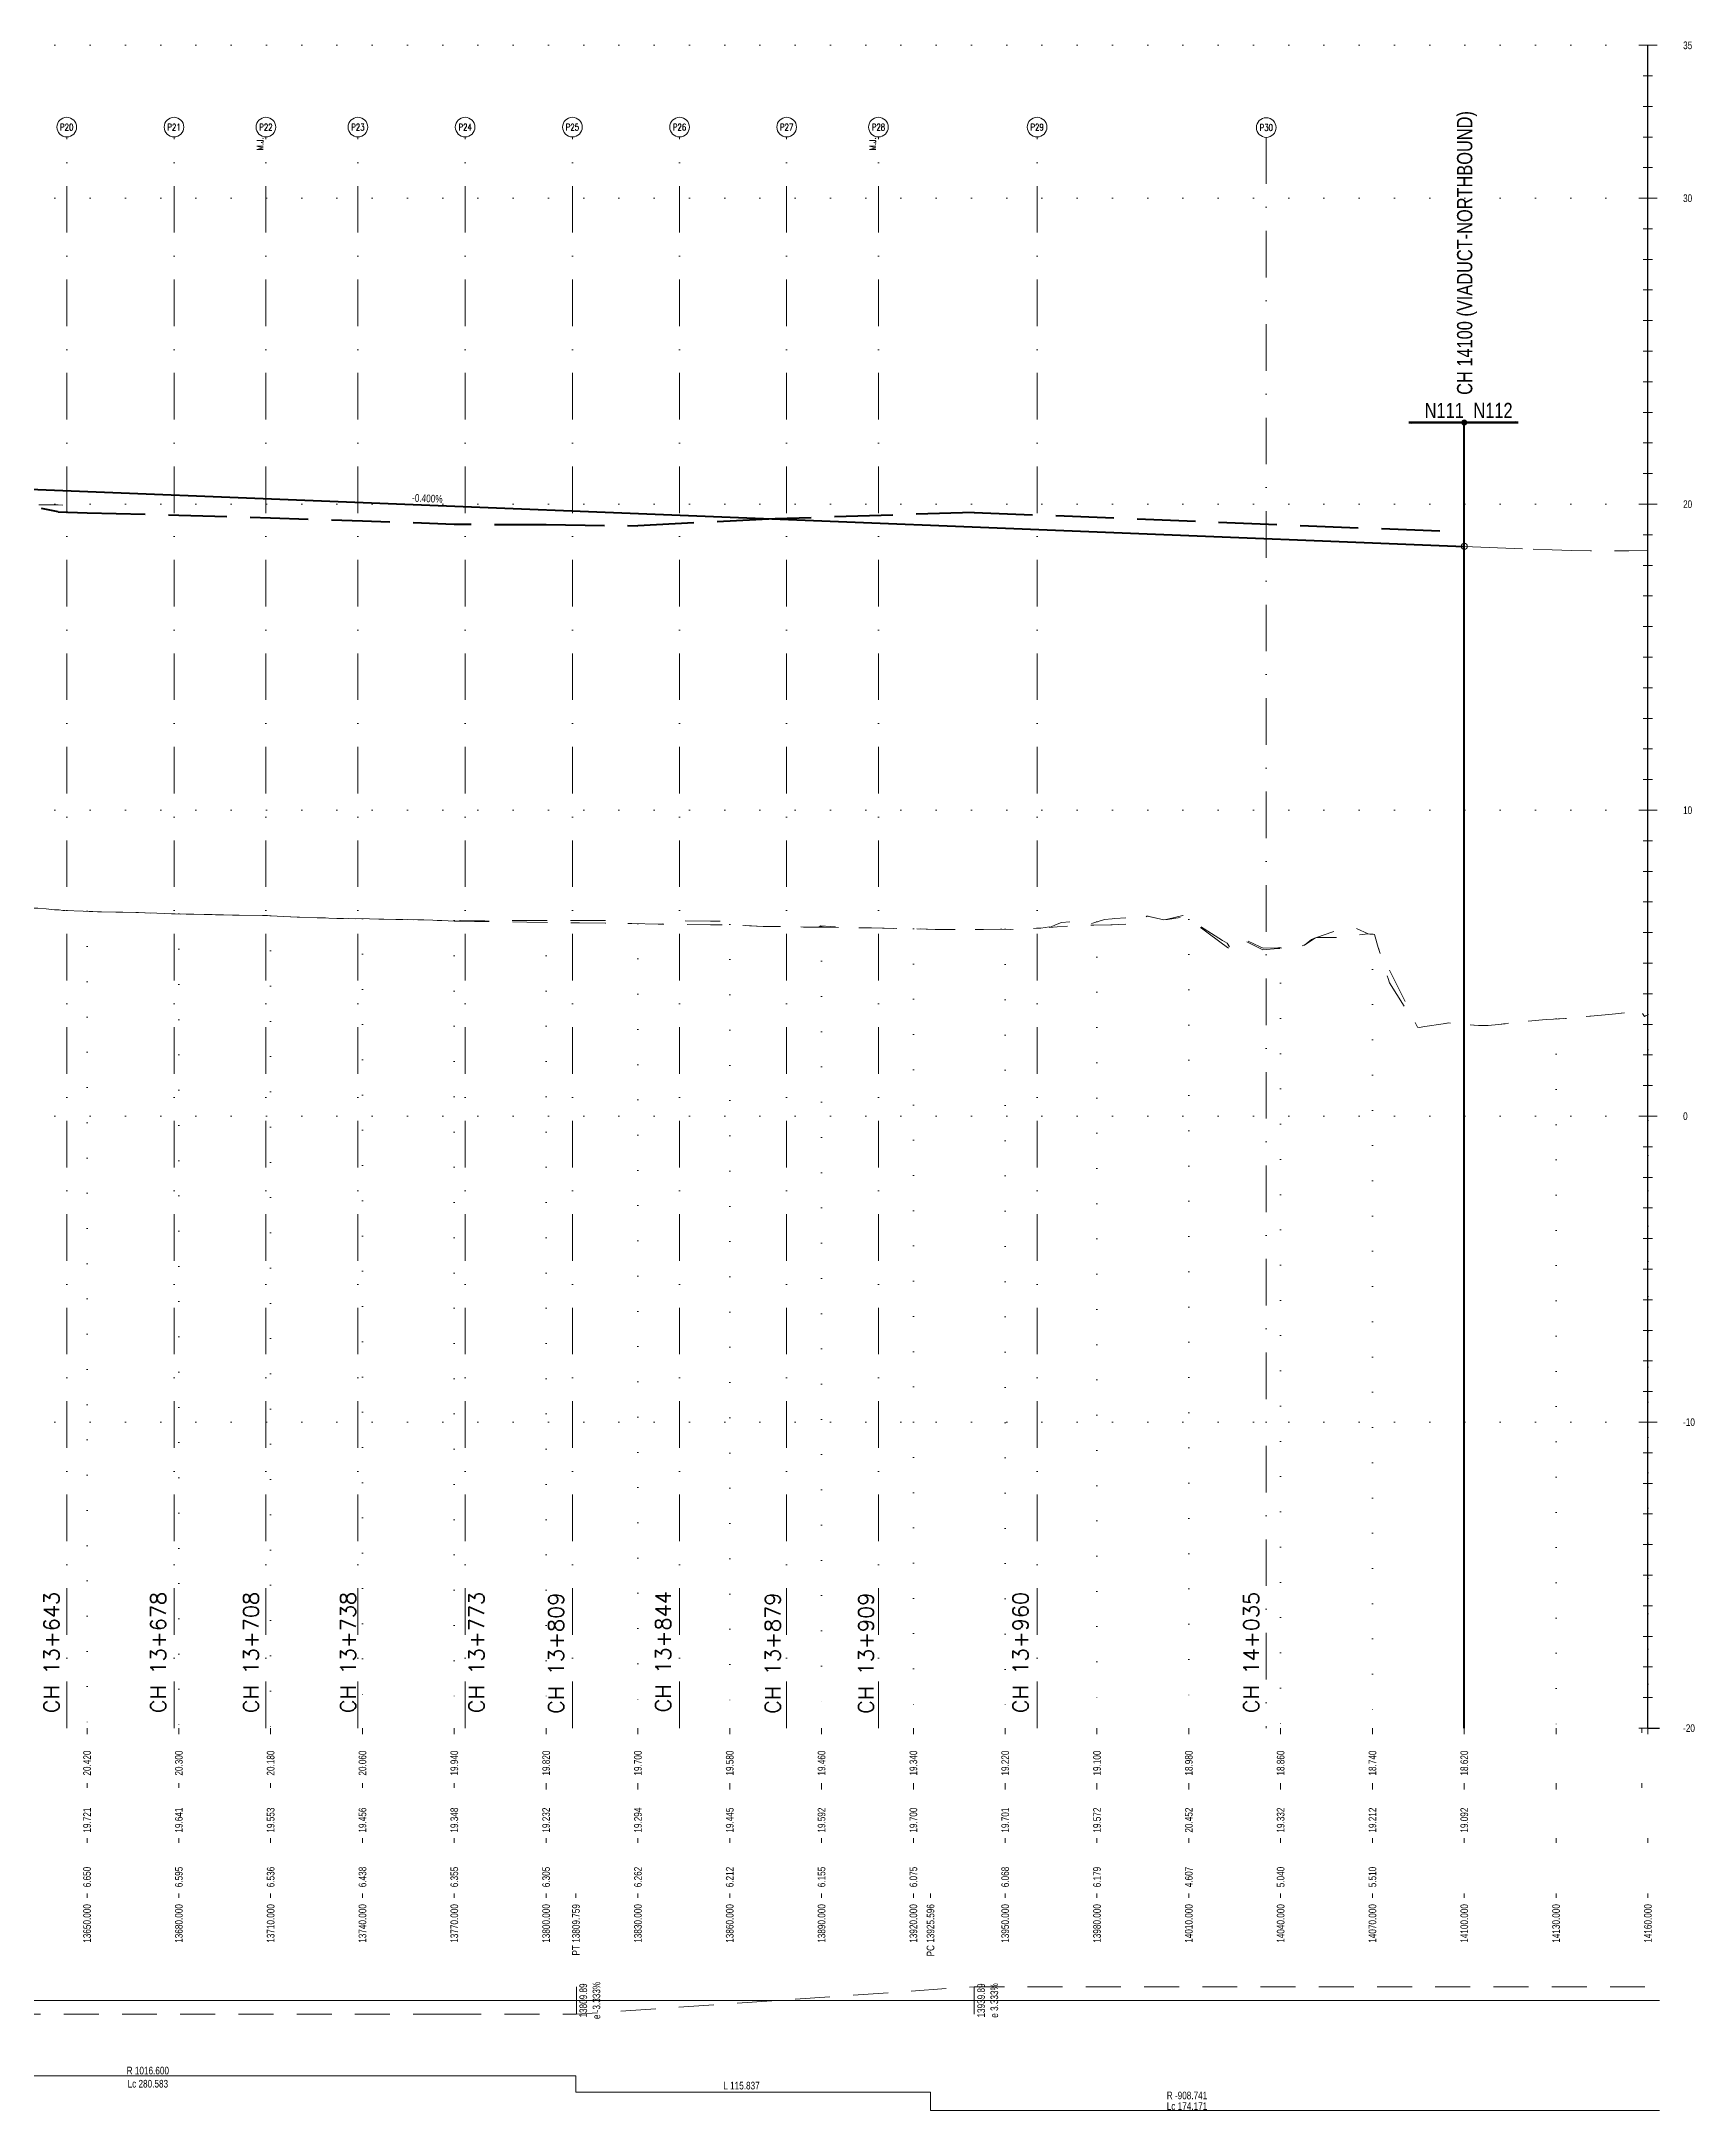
# Model space of a CAD drawing. Header units: metres. Extents: x -64 to 3718, y -1911 to 1041.
# Drawn here: x 3178 to 3718, y 142 to 818 of the extents above; entities that cross this region are included whole.
import ezdxf
from ezdxf.enums import TextEntityAlignment as Align

# ---------------------------------------------------------------- set-up
doc = ezdxf.new("R2010")
doc.units = ezdxf.units.M
doc.header["$MEASUREMENT"] = 0
for name, pattern in [('DGN Style 1', [11.436555, 0.019029, -11.417526]), ('DGN Style 2', [19.02921, 11.417526, -7.611684]), ('DGN Style 3', [26.640894, 19.02921, -7.611684]), ('DGN Style 4', [30.465765, 15.223368, -7.611684, 0.019029, -7.611684]), ('DGN Style 7', [38.05842, 17.126289, -7.611684, 5.708763, -7.611684])]:
    doc.linetypes.add(name, pattern=pattern)
for name, color, linetype, lineweight in [('44', 7, 'Continuous', 0), ('45', 7, 'Continuous', 0), ('54', 7, 'Continuous', 0), ('56', 7, 'Continuous', 0), ('58', 7, 'Continuous', 0), ('C-_ANOTSPNO_T-', 7, 'Continuous', 0), ('C-_ROADMKDM_A-', 7, 'Continuous', 0), ('EXTENT', 7, 'DGN Style 7', 100), ('Profile Annotation', 7, 'Continuous', 13), ('Prop Vertical Alignment', 7, 'Continuous', 0), ('S-_ANOT----_A-', 7, 'Continuous', 13), ('S-_ANOTMTLE_A-', 4, 'Continuous', 40), ('S-_GRIDLINE_E-', 1, 'DGN Style 4', 0)]:
    doc.layers.add(name, color=color, linetype=linetype, lineweight=lineweight)
doc.styles.add('400T2.5', font='romans.shx', dxfattribs={"width": 0.8, "height": 1})
doc.styles.add('500T2.5', font='romans.shx', dxfattribs={"width": 0.8, "height": 1.25})
doc.styles.add('Style-STANDARD', font='STANDARD.shx')
doc.styles.add('Style-WORKING', font='WORKING.shx')
doc.dimstyles.new('T1000_LaneWidth', dxfattribs={"dimtxt": 2, "dimasz": 1.4, "dimexe": 0.5, "dimexo": 1, "dimgap": 1, "dimtad": 0, "dimtih": 1, "dimtoh": 1, "dimdec": 1, "dimzin": 11, "dimdsep": 46, "dimtxsty": 'Style-WORKING', "dimblk": 'TerminatorOpen_0.4', "dimcen": 0, "dimse1": 1, "dimse2": 1, "dimclrd": 7, "dimclre": 7, "dimadec": 4, "dimazin": 3, "dimtfac": 1, "dimtdec": 0, "dimtmove": 0, "dimatfit": 3, "dimldrblk": 'TerminatorOpen_0.4', "dimfxl": 1, "dimfrac": 2, "dimtolj": 1, "dimtzin": 11, "dimlwd": 0, "dimlwe": 0, "dimarcsym": 0})

# ---------------------------------------------------------------- blocks, each defined once
blk = doc.blocks.new('TerminatorOpen_0.4')
at = {"color": 0, "linetype": 'ByBlock', "lineweight": -2}
for q in [(-1, 0.21), (-1, 0), (-1, -0.21)]:
    blk.add_line((0, 0), q, dxfattribs=at)

msp = doc.modelspace()

# ---------------------------------------------------------------- hatches: boundary and pattern name
at = {"layer": 'EXTENT', "linetype": 'Continuous', "lineweight": 30}
h = msp.add_hatch(color=7, dxfattribs=at)
edge = h.paths.add_edge_path(flags=0)
edge.add_ellipse((3642.71, 693.6), major_axis=(1, 0), ratio=1, start_angle=0, end_angle=360)

# ---------------------------------------------------------------- linework, layer by layer
at = {"color": 7, "linetype": 'Continuous', "lineweight": 13}
for p, q in [((3699.71, 816.91), (3705.71, 816.91)), ((3699.71, 816.91), (3705.71, 816.91)), ((3699.71, 766.91), (3705.71, 766.91)), ((3699.71, 766.91), (3705.71, 766.91)), ((3699.71, 666.91), (3705.71, 666.91)), ((3699.71, 566.91), (3705.71, 566.91)), ((3699.71, 466.91), (3705.71, 466.91)), ((3699.71, 366.91), (3705.71, 366.91)), ((3699.71, 266.91), (3706.46, 266.91))]:
    msp.add_line(p, q, dxfattribs=at)
at = {"color": 7, "linetype": 'Continuous', "lineweight": 30}
msp.add_line((3702.71, 266.91), (3702.71, 816.91), dxfattribs=at)
at = {"color": 7, "linetype": 'Continuous', "lineweight": 0}
for p, q in [((3701.21, 806.91), (3704.21, 806.91)), ((3701.21, 796.91), (3704.21, 796.91)), ((3701.21, 786.91), (3704.21, 786.91)), ((3701.21, 776.91), (3704.21, 776.91)), ((3701.21, 756.91), (3704.21, 756.91)), ((3701.21, 746.91), (3704.21, 746.91)), ((3701.21, 736.91), (3704.21, 736.91)), ((3701.21, 726.91), (3704.21, 726.91)), ((3701.21, 716.91), (3704.21, 716.91)), ((3701.21, 706.91), (3704.21, 706.91)), ((3701.21, 696.91), (3704.21, 696.91)), ((3701.21, 686.91), (3704.21, 686.91)), ((3701.21, 676.91), (3704.21, 676.91)), ((3701.21, 656.91), (3704.21, 656.91)), ((3701.21, 646.91), (3704.21, 646.91)), ((3701.21, 636.91), (3704.21, 636.91)), ((3702.71, 608.13), (3702.71, 634.13)), ((3701.21, 626.91), (3704.21, 626.91)), ((3701.21, 616.91), (3704.21, 616.91)), ((3701.21, 606.91), (3704.21, 606.91)), ((3702.71, 598.13), (3702.71, 608.13)), ((3701.21, 596.91), (3704.21, 596.91)), ((3701.21, 586.91), (3704.21, 586.91)), ((3701.21, 576.91), (3704.21, 576.91)), ((3701.21, 556.91), (3704.21, 556.91)), ((3701.21, 546.91), (3704.21, 546.91)), ((3701.21, 536.91), (3704.21, 536.91)), ((3701.21, 526.91), (3704.21, 526.91)), ((3701.21, 516.91), (3704.21, 516.91)), ((3701.21, 506.91), (3704.21, 506.91)), ((3701.21, 496.91), (3704.21, 496.91)), ((3701.21, 486.91), (3704.21, 486.91)), ((3701.21, 476.91), (3704.21, 476.91)), ((3701.21, 456.91), (3704.21, 456.91)), ((3701.21, 446.91), (3704.21, 446.91)), ((3701.21, 436.91), (3704.21, 436.91)), ((3701.21, 426.91), (3704.21, 426.91)), ((3701.21, 416.91), (3704.21, 416.91)), ((3701.21, 406.91), (3704.21, 406.91)), ((3701.21, 396.91), (3704.21, 396.91)), ((3701.21, 386.91), (3704.21, 386.91)), ((3701.21, 376.91), (3704.21, 376.91)), ((3701.21, 356.91), (3704.21, 356.91)), ((3701.21, 346.91), (3704.21, 346.91)), ((3701.21, 336.91), (3704.21, 336.91)), ((3701.21, 326.91), (3704.21, 326.91)), ((3701.21, 316.91), (3704.21, 316.91)), ((3701.21, 306.91), (3704.21, 306.91)), ((3701.21, 296.91), (3704.21, 296.91)), ((3701.21, 286.91), (3704.21, 286.91)), ((3701.21, 276.91), (3704.21, 276.91)), ((3192.71, 247.91), (3192.71, 248.91)), ((3222.71, 247.91), (3222.71, 248.91)), ((3252.71, 247.91), (3252.71, 248.91)), ((3282.71, 247.91), (3282.71, 248.91)), ((3312.71, 247.91), (3312.71, 248.91)), ((2500.07, 177.91), (3706.46, 177.91))]:
    msp.add_line(p, q, dxfattribs=at)
at = {"color": 6, "linetype": 'DGN Style 3', "lineweight": 40}
for p, q in [((3183.28, 664.38), (3177.8, 665.47)), ((3183.28, 664.38), (3192.71, 664.12)), ((3482.6, 664.24), (3417.6, 662.12)), ((3482.6, 664.24), (3642.71, 657.84)), ((3342.71, 660.23), (3372.71, 659.85)), ((3417.6, 662.12), (3372.71, 659.85))]:
    msp.add_line(p, q, dxfattribs=at)
at = {"color": 6, "linetype": 'DGN Style 3', "lineweight": 40, "flags": 128}
msp.add_lwpolyline([(3192.71, 664.12), (3222.71, 663.32), (3252.71, 662.44), (3282.71, 661.47), (3312.71, 660.39), (3342.71, 660.23)], dxfattribs=at)
at = {"color": 7, "linetype": 'DGN Style 2', "lineweight": 0, "flags": 128}
for points in [[(2502.71, 521.93), (2505.26, 521.88), (2507.55, 521.46), (2511.53, 521.53), (2513.13, 521.67), (2513.41, 521.46), (2513.89, 521.31), (2518.1, 521.53), (2518.88, 521.85), (2519.27, 521.68), (2521, 522.03), (2524.41, 514.88), (2528.03, 515.06), (2532.5, 533.79), (2539.12, 534.42), (2541.92, 531.34), (2545.91, 531.6), (2557.34, 528.41), (2564.28, 531.19), (2566.21, 531.23), (2568.69, 531.56), (2571.52, 530.67), (2578.73, 529.48), (2580.13, 529.17), (2587.15, 527.65), (2588.79, 527.32), (2588.94, 527.3), (2594.97, 526.5), (2597.88, 526.13), (2600.99, 525.89), (2602.11, 525.8), (2607.02, 525.34), (2607.46, 525.3), (2607.87, 525.28), (2613.04, 525.13), (2613.31, 525.12), (2616.72, 525), (2618.2, 525.02), (2619.07, 525), (2622.01, 524.92), (2624.61, 524.97), (2625.09, 525), (2627.83, 525.16), (2631.12, 525.19), (2635.13, 525.24), (2637.14, 525.52), (2637.36, 525.55), (2643.17, 525.92), (2649.19, 526.31), (2652.55, 526.55), (2652.69, 526.57), (2652.75, 526.57), (2653.9, 526.28), (2654.52, 526.32), (2655.22, 526.4), (2661.24, 527.07), (2667.27, 527.75), (2671.92, 528.28), (2672.01, 528.28), (2672.1, 528.28), (2673.29, 528.43), (2676.65, 528.84), (2679.32, 529.22), (2684.11, 529.87), (2684.94, 530.03), (2685.34, 530.08), (2691.37, 530.89), (2693.38, 531.15), (2694.46, 531.2), (2694.53, 531.2), (2695.3, 531.27), (2697.39, 531.47), (2703.42, 532.04), (2704.4, 532.13), (2709.44, 532.71), (2711.69, 532.96), (2711.98, 532.97), (2715.47, 533.39), (2719.7, 533.89), (2720.13, 533.9), (2721.49, 533.94), (2727.52, 534.12), (2732.44, 534.26), (2733.11, 534.27), (2733.54, 534.29), (2739.57, 534.53), (2741.33, 534.59), (2745.59, 534.55), (2751.34, 534.48), (2751.62, 534.48), (2752.41, 534.47), (2757.64, 534.59), (2760.35, 534.64), (2761.69, 534.66), (2763.67, 534.7), (2768.25, 534.79), (2769.69, 534.82), (2775.72, 534.92), (2776.23, 534.93), (2777.86, 534.96), (2781.74, 535.01), (2787.77, 535.08), (2789.52, 535.09), (2792.1, 535.07), (2793.79, 535.1), (2799.81, 535.16), (2801.33, 535.18), (2803.61, 535.2), (2805.84, 535.22), (2811.86, 535.28), (2814.63, 535.3), (2816.63, 535.31), (2817.89, 535.33), (2823.91, 535.42), (2824.8, 535.43), (2826.78, 535.51), (2829.94, 535.49), (2833.42, 535.47), (2835.96, 535.51), (2841.65, 535.61), (2841.99, 535.61), (2844.2, 535.59), (2848.01, 535.54), (2854.04, 535.43), (2854.88, 535.42), (2856.7, 535.42), (2860.06, 535.54), (2863.84, 535.67), (2866.09, 535.56), (2866.63, 535.53), (2871.68, 535.42), (2872.11, 535.41), (2873.9, 535.35), (2878.14, 535.25), (2882.2, 535.14), (2882.23, 535.14), (2884.16, 535.08), (2890.19, 534.88), (2893.93, 534.75), (2896.21, 534.8), (2897.3, 534.82), (2898.35, 534.8), (2899.37, 534.86), (2900.58, 534.61), (2901.46, 534.07), (2901.57, 534.14), (2902.24, 534.23), (2908.26, 535.03), (2910.08, 535.27), (2912.77, 535.3), (2913.72, 535), (2914.29, 534.88), (2914.32, 534.87), (2915.11, 534.91), (2916.11, 535.06), (2918.55, 535.14), (2920.31, 535.18), (2924.5, 535.29), (2926.34, 535.29), (2932.36, 535.3), (2938.27, 535.29), (2938.39, 535.3), (2943.89, 535.48), (2944.41, 535.46), (2950.18, 535.3), (2950.44, 535.31), (2954.67, 535.43), (2956.46, 535.46), (2961.64, 535.54), (2962.49, 535.56), (2965.64, 535.63), (2968.51, 535.7), (2973.99, 535.82), (2974.54, 535.83), (2979.14, 535.95), (2980.56, 535.92), (2984.35, 535.83), (2986.59, 535.89), (2991.8, 536.03), (2992.61, 536.06), (2997.72, 536.28), (2998.64, 536.28), (3004.66, 536.24), (3004.84, 536.24), (3009.4, 536.19), (3010.69, 536.17), (3014.6, 536.12), (3016.71, 536.09), (3018.61, 536.07), (3022.74, 535.95), (3025.71, 535.86), (3028.76, 535.82), (3031.65, 535.79), (3034.79, 535.73), (3035.16, 535.72), (3040.81, 535.8), (3042.69, 535.82), (3046.84, 535.84), (3049.42, 535.85), (3052.86, 535.76), (3055.2, 535.71), (3058.89, 535.69), (3059.6, 535.68), (3064.91, 535.56), (3066.83, 535.51), (3070.94, 535.51), (3071.95, 535.52), (3076.96, 535.49), (3080.27, 535.47), (3082.99, 535.4), (3084.02, 535.37), (3089.01, 535.27), (3095.04, 535.14), (3095.45, 535.13), (3099.74, 535.16), (3101.06, 535.17), (3104.69, 535.19), (3107.09, 535.19), (3113.11, 535.19), (3115.87, 535.18), (3119.14, 535.18), (3121.91, 535.17), (3125.16, 535.07), (3131.19, 534.88), (3132.27, 534.85), (3137.17, 534.77), (3137.21, 534.77), (3143.24, 534.66), (3144.9, 534.63), (3149.14, 535.17), (3149.26, 535.18), (3152.55, 535.36), (3155.29, 535.29), (3161.31, 535.14), (3162.24, 535.11), (3167.24, 535.03), (3167.34, 535.03), (3173.32, 534.97), (3173.36, 534.97), (3175.4, 534.94), (3176.69, 534.93), (3179.39, 534.63), (3182.13, 534.33), (3183.66, 534.34), (3184.82, 534.13), (3185.41, 534.11), (3191.44, 533.91), (3193.43, 533.84), (3196.15, 533.74), (3197.46, 533.71), (3203.49, 533.57), (3208.61, 533.44), (3209.51, 533.42), (3211.62, 533.37), (3215.54, 533.22), (3220.32, 533.04), (3221.56, 533.02), (3225.06, 532.93), (3227.59, 532.89), (3233.61, 532.78), (3234.7, 532.76), (3237.27, 532.69), (3242.18, 532.63), (3250.75, 532.5), (3251.13, 532.49), (3252.6, 532.43), (3259.32, 532.09), (3261.43, 531.98), (3262.1, 531.97), (3267.89, 531.78), (3274.37, 531.56), (3275.16, 531.52), (3276.01, 531.5), (3276.46, 531.5), (3285.03, 531.35), (3289.25, 531.27), (3289.51, 531.26), (3293.6, 531.2), (3295.87, 531.16), (3295.92, 531.16), (3300.79, 531.07), (3302.17, 531.05), (3302.63, 531.04), (3302.81, 531.04), (3310.74, 530.75), (3312.71, 530.68)], [(2502.71, 521.94), (2505.26, 521.88), (2507.55, 521.46), (2508.56, 521.52), (2511.53, 521.53), (2513.02, 521.61), (2517.92, 521.86), (2518.88, 521.85), (2519.27, 521.67), (2519.27, 521.68), (2520.9, 520.79), (2523.18, 520.67), (2527.4, 513.24), (2536.26, 517.42), (2538.26, 519.07), (2542.11, 522.26), (2542.11, 522.48), (2542.24, 526.4), (2548.04, 528.08), (2554.8, 529.6), (2562.79, 531.39), (2566.67, 531.22), (2567.88, 531.79), (2570.75, 530.9), (2571.52, 530.67), (2578.73, 529.48), (2580.13, 529.17), (2587.15, 527.65), (2588.79, 527.32), (2588.94, 527.3), (2594.97, 526.5), (2597.88, 526.13), (2600.99, 525.89), (2602.11, 525.8), (2607.02, 525.34), (2607.46, 525.3), (2607.87, 525.28), (2613.04, 525.13), (2613.31, 525.12), (2616.72, 525), (2618.2, 525.02), (2619.07, 525), (2622.01, 524.92), (2624.61, 524.97), (2625.09, 525), (2627.83, 525.16), (2631.12, 525.19), (2635.13, 525.24), (2637.14, 525.52), (2637.36, 525.55), (2643.17, 525.92), (2649.19, 526.31), (2652.55, 526.55), (2652.69, 526.57), (2652.75, 526.57), (2653.9, 526.28), (2654.52, 526.32), (2655.22, 526.4), (2661.24, 527.07), (2667.27, 527.75), (2671.92, 528.28), (2672.01, 528.28), (2672.1, 528.28), (2673.29, 528.43), (2676.65, 528.84), (2677.81, 529.01), (2678.82, 529.15), (2679.32, 529.22), (2684.11, 529.87), (2684.19, 529.89), (2684.36, 529.94), (2685.34, 530.08), (2691.37, 530.89), (2693.32, 531.14), (2693.33, 531.14), (2693.33, 531.14), (2693.39, 531.1), (2693.43, 531.12), (2693.47, 531.12), (2694.48, 531.19), (2694.48, 531.19), (2694.52, 531.2), (2695.13, 531.25), (2695.3, 531.27), (2697.39, 531.47), (2703.42, 532.04), (2704.4, 532.13), (2709.44, 532.71), (2711.69, 532.96), (2711.98, 532.97), (2715.47, 533.39), (2719.7, 533.89), (2720.13, 533.9), (2721.49, 533.94), (2727.52, 534.12), (2732.44, 534.26), (2733.11, 534.27), (2733.54, 534.29), (2739.57, 534.53), (2741.33, 534.59), (2745.59, 534.55), (2751.34, 534.48), (2751.62, 534.48), (2752.41, 534.47), (2757.64, 534.59), (2760.35, 534.64), (2761.69, 534.66), (2763.67, 534.7), (2768.25, 534.79), (2769.69, 534.82), (2775.72, 534.92), (2776.23, 534.93), (2777.86, 534.96), (2781.74, 535.01), (2787.77, 535.08), (2789.52, 535.09), (2792.1, 535.07), (2793.79, 535.1), (2799.81, 535.16), (2801.33, 535.18), (2803.61, 535.2), (2805.84, 535.22), (2811.86, 535.28), (2814.63, 535.3), (2816.63, 535.31), (2817.89, 535.33), (2823.91, 535.42), (2824.8, 535.43), (2826.78, 535.51), (2829.94, 535.49), (2833.42, 535.47), (2835.96, 535.51), (2841.65, 535.61), (2841.99, 535.61), (2844.2, 535.59), (2848.01, 535.54), (2854.04, 535.43), (2854.88, 535.42), (2856.7, 535.42), (2860.06, 535.54), (2863.84, 535.67), (2866.09, 535.56), (2866.63, 535.53), (2871.68, 535.42), (2872.11, 535.41), (2873.9, 535.35), (2878.14, 535.25), (2882.2, 535.14), (2882.23, 535.14), (2884.16, 535.08), (2890.19, 534.88), (2893.93, 534.75), (2896.21, 534.8), (2897.3, 534.82), (2898.35, 534.8), (2899.37, 534.86), (2900.58, 534.61), (2901.53, 534), (2901.65, 534.07), (2902.24, 534.16), (2908.26, 535.01), (2910.08, 535.27), (2912.77, 535.3), (2913.72, 535), (2914.29, 534.88), (2914.32, 534.87), (2915.11, 534.91), (2916.11, 535.06), (2918.55, 535.14), (2920.31, 535.18), (2924.5, 535.29), (2926.34, 535.29), (2932.36, 535.3), (2938.27, 535.29), (2938.39, 535.3), (2943.89, 535.48), (2944.41, 535.46), (2950.18, 535.3), (2950.44, 535.31), (2954.67, 535.43), (2956.46, 535.46), (2961.64, 535.54), (2962.49, 535.56), (2965.64, 535.63), (2968.51, 535.7), (2973.99, 535.82), (2974.54, 535.83), (2979.14, 535.95), (2980.56, 535.92), (2984.35, 535.83), (2986.59, 535.89), (2991.8, 536.03), (2992.61, 536.06), (2997.72, 536.28), (2998.64, 536.28), (3004.66, 536.24), (3004.84, 536.24), (3009.4, 536.19), (3010.69, 536.17), (3014.6, 536.12), (3016.71, 536.09), (3018.61, 536.07), (3022.74, 535.95), (3025.71, 535.86), (3028.76, 535.82), (3031.65, 535.79), (3034.79, 535.73), (3035.16, 535.72), (3040.81, 535.8), (3042.69, 535.82), (3046.84, 535.84), (3049.42, 535.85), (3052.86, 535.76), (3055.2, 535.71), (3058.89, 535.69), (3059.6, 535.68), (3064.91, 535.56), (3066.83, 535.51), (3070.94, 535.51), (3071.95, 535.52), (3076.96, 535.49), (3080.27, 535.47), (3082.99, 535.4), (3084.02, 535.37), (3089.01, 535.27), (3095.04, 535.14), (3095.45, 535.13), (3099.74, 535.16), (3101.06, 535.17), (3104.69, 535.19), (3107.09, 535.19), (3113.11, 535.19), (3115.87, 535.18), (3119.14, 535.18), (3121.91, 535.17), (3125.16, 535.07), (3131.19, 534.88), (3132.27, 534.85), (3137.17, 534.77), (3137.21, 534.77), (3143.24, 534.66), (3144.9, 534.63), (3149.14, 535.17), (3149.26, 535.18), (3152.55, 535.36), (3155.29, 535.29), (3161.31, 535.14), (3162.24, 535.11), (3167.24, 535.03), (3167.34, 535.03), (3173.32, 534.97), (3173.36, 534.97), (3175.4, 534.94), (3176.69, 534.93), (3179.39, 534.63), (3182.13, 534.33), (3183.66, 534.34), (3184.82, 534.13), (3185.41, 534.11), (3191.44, 533.91), (3193.43, 533.84), (3196.15, 533.74), (3197.46, 533.71), (3203.49, 533.57), (3208.61, 533.44), (3209.51, 533.42), (3211.62, 533.37), (3215.54, 533.22), (3220.32, 533.04), (3221.56, 533.02), (3225.06, 532.93), (3227.59, 532.89), (3233.61, 532.78), (3234.7, 532.76), (3237.27, 532.69), (3242.18, 532.63), (3250.75, 532.5), (3251.13, 532.49), (3252.6, 532.43), (3259.32, 532.09), (3261.43, 531.98), (3262.1, 531.97), (3267.89, 531.78), (3274.37, 531.56), (3275.16, 531.52), (3276.01, 531.5), (3276.46, 531.5), (3285.03, 531.35), (3289.25, 531.27), (3289.51, 531.26), (3293.6, 531.2), (3295.87, 531.16), (3295.92, 531.16), (3300.79, 531.07), (3302.17, 531.09), (3302.63, 531.09), (3302.81, 531.04), (3310.74, 530.75), (3312.71, 530.68)], [(3312.71, 530.68), (3313.81, 530.64), (3319.31, 530.57), (3321.8, 530.53), (3325.52, 530.52), (3327.88, 530.49), (3336.46, 530.35), (3343.58, 530.24), (3345.03, 530.21), (3348.77, 530.14), (3353.6, 530.08), (3362.17, 529.99), (3365.65, 529.95), (3369.69, 529.89), (3370.74, 529.86), (3379.31, 529.65), (3380.6, 529.62), (3385.15, 529.51), (3387.88, 529.5), (3396.45, 529.47), (3399.74, 529.46), (3403.29, 529.37), (3405.02, 529.3), (3413.59, 528.94), (3415.24, 528.87), (3418.17, 528.86), (3431.84, 528.66), (3433.66, 528.63), (3442.05, 528.5), (3448.56, 528.47), (3449.08, 528.47), (3469.82, 527.97), (3471.86, 527.94), (3473.59, 527.93), (3474.2, 527.92), (3479.6, 527.94), (3485.61, 527.97), (3491.19, 528), (3491.62, 528), (3496.99, 527.94), (3497.63, 527.98), (3503.64, 528.35), (3504.37, 528.39), (3507.19, 528.8), (3507.22, 528.61), (3509.65, 529.61), (3511.15, 530.23), (3515.66, 530.56), (3516.85, 530.65), (3519.08, 529.26), (3521.67, 530.09), (3525.18, 531.22), (3527.68, 531.41), (3528.5, 531.48), (3533.69, 531.85), (3539.01, 532.25), (3539.36, 532.25), (3539.37, 532.24), (3539.7, 532.17), (3544.53, 531.07), (3545.71, 531.34), (3550.72, 532.52), (3551.43, 532), (3551.53, 531.96), (3551.72, 531.65), (3552.47, 530.41), (3552.53, 530.33), (3553.49, 530.76), (3557.73, 528.15), (3563.74, 524.35), (3565.19, 523.41), (3565.97, 522.28), (3569.45, 525.38), (3569.75, 525.24), (3575.76, 522.4), (3577.04, 521.78), (3581.77, 521.97), (3582.35, 521.99), (3585.27, 521.11), (3587.78, 521.95), (3590.53, 522.85), (3593.12, 524.54), (3593.79, 524.94), (3594.42, 525.3), (3599.8, 525.33), (3601.03, 525.34), (3605.81, 525.86), (3611.28, 526.45), (3611.82, 526.43), (3612.84, 526.39), (3613.35, 526.28), (3614.62, 522.06), (3617.83, 511.86), (3618.26, 510.5), (3623.84, 501.73), (3627.46, 496.03), (3627.56, 496.01), (3627.99, 495.89), (3629.85, 496.19), (3635.86, 497.12), (3637.54, 497.38), (3641.87, 496.99), (3647.37, 496.5), (3647.88, 496.52), (3649.04, 496.58), (3650.35, 496.5), (3650.51, 496.5), (3653.89, 496.88), (3657.35, 497.27), (3659.9, 497.53), (3665.91, 498.15), (3669.45, 498.51), (3671.92, 498.64), (3675.79, 498.84), (3677.93, 499.03), (3683.94, 499.57), (3689.95, 500.11), (3692.16, 500.31), (3695.96, 500.79), (3700.38, 501.36), (3701.6, 499.51), (3701.97, 499.71), (3702.71, 500.08)], [(3312.71, 530.68), (3313.81, 530.64), (3314.86, 530.81), (3319.31, 530.78), (3322.64, 530.77), (3325.52, 530.52), (3326.56, 530.9), (3327.88, 530.89), (3336.46, 530.84), (3343.54, 530.83), (3345.03, 530.84), (3349.5, 530.87), (3353.6, 530.84), (3362.17, 530.82), (3364.52, 530.82), (3365.65, 529.95), (3369.69, 529.89), (3370.74, 529.86), (3379.31, 529.65), (3380.6, 529.62), (3380.92, 530.09), (3387.88, 530.75), (3387.91, 530.75), (3396.45, 530.69), (3399.64, 530.69), (3403.29, 529.37), (3405.02, 529.3), (3413.59, 528.94), (3415.24, 528.87), (3418.17, 528.86), (3431.84, 528.66), (3432.41, 529.08), (3442.05, 528.5), (3448.56, 528.47), (3449.08, 528.47), (3469.82, 527.97), (3471.86, 527.94), (3473.59, 527.93), (3474.2, 527.92), (3479.6, 527.94), (3485.61, 527.97), (3491.19, 528), (3491.62, 528), (3496.99, 527.94), (3497.63, 527.98), (3503.64, 528.35), (3504.37, 528.39), (3507.19, 528.8), (3507.22, 528.61), (3509.65, 528.76), (3513.95, 529.04), (3515.66, 529.11), (3519.08, 529.26), (3521.67, 529.33), (3527.26, 529.48), (3527.68, 529.49), (3529.76, 529.57), (3533.69, 529.72), (3536.83, 529.85), (3538.92, 532.14), (3539.01, 532.25), (3539.23, 532.24), (3539.26, 532.24), (3539.37, 532.24), (3539.38, 532.23), (3539.7, 532.16), (3544.53, 531.07), (3545.71, 531.23), (3551.43, 532), (3551.72, 531.83), (3553.49, 530.76), (3557.73, 527.69), (3563.74, 523.23), (3565.85, 521.63), (3569.57, 524.92), (3569.75, 524.83), (3575.76, 521.82), (3576.89, 521.25), (3581.77, 521.66), (3582.47, 521.71), (3585.27, 521.11), (3587.78, 521.95), (3590.53, 522.85), (3592.82, 524.69), (3593.79, 525.06), (3594.42, 525.3), (3599.8, 527.18), (3600.39, 527.38), (3605.81, 528.43), (3606.73, 528.6), (3611.28, 526.45), (3611.82, 526.43), (3612.84, 526.39), (3613.35, 526.28), (3614.62, 522.06), (3617.83, 515.56), (3623.84, 503.38), (3627.46, 496.03), (3627.99, 495.89), (3629.85, 496.19), (3635.86, 497.12), (3637.54, 497.38), (3641.87, 496.99), (3647.37, 496.5), (3647.88, 496.52), (3649.04, 496.58), (3650.35, 496.5), (3650.51, 496.5), (3653.89, 496.88), (3657.35, 497.27), (3659.9, 497.53), (3665.91, 498.15), (3669.45, 498.51), (3671.92, 498.64), (3675.79, 498.84), (3677.93, 499.03), (3683.94, 499.57), (3689.95, 500.11), (3692.16, 500.31), (3695.96, 500.79), (3700.38, 501.36), (3701.6, 499.51), (3701.97, 499.71), (3702.71, 500.08)], [(3310.07, 173.41), (3352.6, 173.41), (3482.6, 182.41), (3706.46, 182.41)], [(2500.07, 173.41), (3316.46, 173.41)]]:
    msp.add_lwpolyline(points, dxfattribs=at)
at = {"color": 7, "linetype": 'Continuous', "lineweight": 0, "ltscale": 0.296296, "flags": 128}
for points in [[(3700.71, 265.41), (3700.71, 266.91)], [(3700.71, 247.41), (3700.71, 248.91)]]:
    msp.add_lwpolyline(points, dxfattribs=at)
at = {"color": 7, "linetype": 'Continuous', "lineweight": 0, "flags": 128}
for points in [[(2500.07, 177.91), (3316.46, 177.91)], [(2500.07, 177.91), (3316.46, 177.91)], [(2500.07, 147.91), (2584.55, 147.91), (2584.55, 153.64), (2686.85, 153.64), (2686.86, 153.96), (2686.86, 153.96), (2686.86, 153.96), (3071.89, 153.96), (3071.89, 153.96), (3071.89, 153.96), (3071.89, 153.26), (3316.46, 153.26)], [(3310.07, 153.26), (3352.47, 153.26), (3352.47, 147.91), (3468.31, 147.91), (3468.31, 141.92), (3706.46, 141.92)]]:
    msp.add_lwpolyline(points, dxfattribs=at)
at = {"layer": '44', "color": 1, "linetype": 'Continuous', "lineweight": 40}
msp.add_line((2940.71, 681.19), (3642.71, 653.11), dxfattribs=at)
at = {"layer": '44', "color": 1, "linetype": 'DGN Style 3', "lineweight": 13}
msp.add_line((3642.71, 653.11), (3665.93, 652.19), dxfattribs=at)
at = {"layer": '44', "color": 1, "linetype": 'DGN Style 3', "lineweight": 13, "flags": 128}
msp.add_lwpolyline([(3665.21, 652.21), (3671.46, 651.99), (3677.71, 651.83), (3683.96, 651.72), (3690.21, 651.67), (3696.46, 651.68), (3702.71, 651.74), (3702.71, 651.74)], dxfattribs=at)
at = {"layer": '54', "color": 7, "linetype": 'Continuous', "lineweight": 0, "ltscale": 0.296296, "flags": 128}
for points in [[(3192.71, 265.41), (3192.71, 266.91)], [(3192.71, 265.41), (3192.71, 266.91)], [(3222.71, 265.41), (3222.71, 266.91)], [(3222.71, 265.41), (3222.71, 266.91)], [(3252.71, 265.41), (3252.71, 266.91)], [(3252.71, 265.41), (3252.71, 266.91)], [(3282.71, 265.41), (3282.71, 266.91)], [(3282.71, 265.41), (3282.71, 266.91)], [(3312.71, 265.41), (3312.71, 266.91)], [(3312.71, 265.41), (3312.71, 266.91)], [(3342.71, 265.41), (3342.71, 266.91)], [(3342.71, 265.41), (3342.71, 266.91)], [(3372.71, 265.41), (3372.71, 266.91)], [(3372.71, 265.41), (3372.71, 266.91)], [(3402.71, 265.41), (3402.71, 266.91)], [(3402.71, 265.41), (3402.71, 266.91)], [(3432.71, 265.41), (3432.71, 266.91)], [(3432.71, 265.41), (3432.71, 266.91)], [(3462.71, 265.41), (3462.71, 266.91)], [(3462.71, 265.41), (3462.71, 266.91)], [(3492.71, 265.41), (3492.71, 266.91)], [(3492.71, 265.41), (3492.71, 266.91)], [(3522.71, 265.41), (3522.71, 266.91)], [(3522.71, 265.41), (3522.71, 266.91)], [(3552.71, 265.41), (3552.71, 266.91)], [(3552.71, 265.41), (3552.71, 266.91)], [(3582.71, 265.41), (3582.71, 266.91)], [(3582.71, 265.41), (3582.71, 266.91)], [(3612.71, 265.41), (3612.71, 266.91)], [(3612.71, 265.41), (3612.71, 266.91)], [(3642.71, 265.41), (3642.71, 266.91)], [(3642.71, 265.41), (3642.71, 266.91)], [(3672.71, 265.41), (3672.71, 266.91)], [(3672.71, 265.41), (3672.71, 266.91)], [(3702.71, 265.41), (3702.71, 266.91)], [(3702.71, 265.41), (3702.71, 266.91)], [(3702.71, 265.41), (3702.71, 266.91)], [(3192.71, 247.41), (3192.71, 248.91)], [(3192.71, 247.41), (3192.71, 248.91)], [(3222.71, 247.41), (3222.71, 248.91)], [(3222.71, 247.41), (3222.71, 248.91)], [(3252.71, 247.41), (3252.71, 248.91)], [(3252.71, 247.41), (3252.71, 248.91)], [(3282.71, 247.41), (3282.71, 248.91)], [(3282.71, 247.41), (3282.71, 248.91)], [(3312.71, 247.41), (3312.71, 248.91)], [(3312.71, 247.41), (3312.71, 248.91)], [(3342.71, 247.41), (3342.71, 248.91)], [(3342.71, 247.41), (3342.71, 248.91)], [(3372.71, 247.41), (3372.71, 248.91)], [(3372.71, 247.41), (3372.71, 248.91)], [(3402.71, 247.41), (3402.71, 248.91)], [(3402.71, 247.41), (3402.71, 248.91)], [(3432.71, 247.41), (3432.71, 248.91)], [(3432.71, 247.41), (3432.71, 248.91)], [(3462.71, 247.41), (3462.71, 248.91)], [(3462.71, 247.41), (3462.71, 248.91)], [(3492.71, 247.41), (3492.71, 248.91)], [(3492.71, 247.41), (3492.71, 248.91)], [(3522.71, 247.41), (3522.71, 248.91)], [(3522.71, 247.41), (3522.71, 248.91)], [(3552.71, 247.41), (3552.71, 248.91)], [(3552.71, 247.41), (3552.71, 248.91)], [(3582.71, 247.41), (3582.71, 248.91)], [(3582.71, 247.41), (3582.71, 248.91)], [(3612.71, 247.41), (3612.71, 248.91)], [(3612.71, 247.41), (3612.71, 248.91)], [(3642.71, 247.41), (3642.71, 248.91)], [(3642.71, 247.41), (3642.71, 248.91)], [(3672.71, 247.41), (3672.71, 248.91)], [(3672.71, 247.41), (3672.71, 248.91)], [(3192.71, 229.41), (3192.71, 230.91)], [(3192.71, 229.41), (3192.71, 230.91)], [(3222.71, 229.41), (3222.71, 230.91)], [(3222.71, 229.41), (3222.71, 230.91)], [(3252.71, 229.41), (3252.71, 230.91)], [(3252.71, 229.41), (3252.71, 230.91)], [(3282.71, 229.41), (3282.71, 230.91)], [(3282.71, 229.41), (3282.71, 230.91)], [(3312.71, 229.41), (3312.71, 230.91)], [(3312.71, 229.41), (3312.71, 230.91)], [(3312.71, 229.41), (3312.71, 230.91)], [(3312.71, 229.41), (3312.71, 230.91)], [(3312.71, 229.41), (3312.71, 230.91)], [(3312.71, 229.41), (3312.71, 230.91)], [(3342.71, 229.41), (3342.71, 230.91)], [(3342.71, 229.41), (3342.71, 230.91)], [(3372.71, 229.41), (3372.71, 230.91)], [(3372.71, 229.41), (3372.71, 230.91)], [(3402.71, 229.41), (3402.71, 230.91)], [(3402.71, 229.41), (3402.71, 230.91)], [(3432.71, 229.41), (3432.71, 230.91)], [(3432.71, 229.41), (3432.71, 230.91)], [(3462.71, 229.41), (3462.71, 230.91)], [(3462.71, 229.41), (3462.71, 230.91)], [(3492.71, 229.41), (3492.71, 230.91)], [(3492.71, 229.41), (3492.71, 230.91)], [(3522.71, 229.41), (3522.71, 230.91)], [(3522.71, 229.41), (3522.71, 230.91)], [(3552.71, 229.41), (3552.71, 230.91)], [(3552.71, 229.41), (3552.71, 230.91)], [(3582.71, 229.41), (3582.71, 230.91)], [(3582.71, 229.41), (3582.71, 230.91)], [(3612.71, 229.41), (3612.71, 230.91)], [(3612.71, 229.41), (3612.71, 230.91)], [(3642.71, 229.41), (3642.71, 230.91)], [(3642.71, 229.41), (3642.71, 230.91)], [(3672.71, 229.41), (3672.71, 230.91)], [(3672.71, 229.41), (3672.71, 230.91)], [(3702.71, 229.41), (3702.71, 230.91)], [(3702.71, 229.41), (3702.71, 230.91)], [(3192.71, 211.41), (3192.71, 212.91)], [(3192.71, 211.41), (3192.71, 212.91)], [(3222.71, 211.41), (3222.71, 212.91)], [(3222.71, 211.41), (3222.71, 212.91)], [(3252.71, 211.41), (3252.71, 212.91)], [(3252.71, 211.41), (3252.71, 212.91)], [(3282.71, 211.41), (3282.71, 212.91)], [(3282.71, 211.41), (3282.71, 212.91)], [(3312.71, 211.41), (3312.71, 212.91)], [(3312.71, 211.41), (3312.71, 212.91)], [(3342.71, 211.41), (3342.71, 212.91)], [(3342.71, 211.41), (3342.71, 212.91)], [(3352.47, 211.41), (3352.47, 212.91)], [(3372.71, 211.41), (3372.71, 212.91)], [(3372.71, 211.41), (3372.71, 212.91)], [(3402.71, 211.41), (3402.71, 212.91)], [(3402.71, 211.41), (3402.71, 212.91)], [(3432.71, 211.41), (3432.71, 212.91)], [(3432.71, 211.41), (3432.71, 212.91)], [(3462.71, 211.41), (3462.71, 212.91)], [(3462.71, 211.41), (3462.71, 212.91)], [(3468.31, 211.41), (3468.31, 212.91)], [(3492.71, 211.41), (3492.71, 212.91)], [(3492.71, 211.41), (3492.71, 212.91)], [(3522.71, 211.41), (3522.71, 212.91)], [(3522.71, 211.41), (3522.71, 212.91)], [(3552.71, 211.41), (3552.71, 212.91)], [(3552.71, 211.41), (3552.71, 212.91)], [(3582.71, 211.41), (3582.71, 212.91)], [(3582.71, 211.41), (3582.71, 212.91)], [(3612.71, 211.41), (3612.71, 212.91)], [(3612.71, 211.41), (3612.71, 212.91)], [(3642.71, 211.41), (3642.71, 212.91)], [(3642.71, 211.41), (3642.71, 212.91)], [(3672.71, 211.41), (3672.71, 212.91)], [(3672.71, 211.41), (3672.71, 212.91)], [(3702.71, 211.41), (3702.71, 212.91)], [(3702.71, 211.41), (3702.71, 212.91)]]:
    msp.add_lwpolyline(points, dxfattribs=at)
at = {"layer": '54', "color": 7, "linetype": 'Continuous', "lineweight": 13, "flags": 128}
for points in [[(3352.6, 182.41), (3352.6, 173.41)], [(3482.6, 182.41), (3482.6, 173.41)], [(3482.6, 182.41), (3482.6, 173.41)], [(3352.6, 173.41), (3352.6, 173.41)], [(3352.6, 173.41), (3352.6, 173.41)], [(3352.6, 173.41), (3352.6, 173.41)]]:
    msp.add_lwpolyline(points, dxfattribs=at)
at = {"layer": '56', "color": 7, "linetype": 'Continuous', "lineweight": 0}
for p, q in [((3192.71, 264.91), (3192.71, 266.91)), ((3222.71, 264.91), (3222.71, 266.91)), ((3252.71, 264.91), (3252.71, 266.91)), ((3282.71, 264.91), (3282.71, 266.91)), ((3312.71, 264.91), (3312.71, 266.91)), ((3342.71, 264.91), (3342.71, 266.91)), ((3372.71, 264.91), (3372.71, 266.91)), ((3402.71, 264.91), (3402.71, 266.91)), ((3432.71, 264.91), (3432.71, 266.91)), ((3462.71, 264.91), (3462.71, 266.91)), ((3492.71, 264.91), (3492.71, 266.91)), ((3522.71, 264.91), (3522.71, 266.91)), ((3552.71, 264.91), (3552.71, 266.91)), ((3582.71, 264.91), (3582.71, 266.91)), ((3612.71, 264.91), (3612.71, 266.91)), ((3642.71, 264.91), (3642.71, 266.91)), ((3672.71, 264.91), (3672.71, 266.91)), ((3702.71, 264.91), (3702.71, 266.91)), ((3342.71, 246.91), (3342.71, 248.91)), ((3372.71, 246.91), (3372.71, 248.91)), ((3402.71, 246.91), (3402.71, 248.91)), ((3432.71, 246.91), (3432.71, 248.91)), ((3462.71, 246.91), (3462.71, 248.91)), ((3492.71, 246.91), (3492.71, 248.91)), ((3522.71, 246.91), (3522.71, 248.91)), ((3552.71, 246.91), (3552.71, 248.91)), ((3582.71, 246.91), (3582.71, 248.91)), ((3612.71, 246.91), (3612.71, 248.91)), ((3642.71, 246.91), (3642.71, 248.91)), ((3672.71, 246.91), (3672.71, 248.91))]:
    msp.add_line(p, q, dxfattribs=at)
at = {"layer": '56', "color": 7, "linetype": 'Continuous', "lineweight": 30}
msp.add_line((3702.71, 266.91), (3706.46, 266.91), dxfattribs=at)
at = {"layer": '58', "color": 7, "linetype": 'DGN Style 1', "lineweight": 0}
for p, q in [((2502.71, 816.91), (3702.71, 816.91)), ((2502.71, 766.91), (3702.71, 766.91)), ((2502.71, 666.91), (3702.71, 666.91)), ((2502.71, 566.91), (3702.71, 566.91)), ((3192.71, 533.86), (3192.71, 266.91)), ((3222.71, 532.99), (3222.71, 266.91)), ((3252.71, 532.43), (3252.71, 266.91)), ((3282.71, 531.39), (3282.71, 266.91)), ((3312.71, 530.83), (3312.71, 266.91)), ((3342.71, 530.83), (3342.71, 266.91)), ((3372.71, 529.81), (3372.71, 266.91)), ((3402.71, 529.58), (3402.71, 266.91)), ((3432.71, 529.06), (3432.71, 266.91)), ((3462.71, 528.14), (3462.71, 266.91)), ((3492.71, 527.99), (3492.71, 266.91)), ((3522.71, 530.43), (3522.71, 266.91)), ((3552.71, 531.23), (3552.71, 266.91)), ((3642.71, 530.83), (3642.71, 266.91)), ((3582.71, 521.88), (3582.71, 266.91)), ((3612.71, 526.4), (3612.71, 266.91)), ((3672.71, 498.68), (3672.71, 266.91)), ((3702.71, 500.09), (3702.71, 266.91)), ((2502.71, 466.91), (3702.71, 466.91)), ((2502.71, 366.91), (3702.71, 366.91))]:
    msp.add_line(p, q, dxfattribs=at)
at = {"layer": 'C-_ANOTSPNO_T-', "color": 7, "linetype": 'Continuous', "lineweight": 40}
msp.add_line((3642.71, 266.91), (3642.71, 692.6), dxfattribs=at)
at = {"layer": 'C-_ROADMKDM_A-', "color": 7, "lineweight": 13, "flags": 128}
msp.add_lwpolyline([(3184.86, 666.63), (3183.27, 666.68), (3181.69, 666.71), (3180.11, 666.71), (3178.52, 666.7), (3176.94, 666.66)], dxfattribs=at)
at = {"layer": 'Prop Vertical Alignment', "color": 1, "linetype": 'Continuous', "lineweight": 13}
msp.add_circle((3642.71, 653.11), 1, dxfattribs=at)
at = {"layer": 'S-_ANOT----_A-', "ltscale": 500}
for centre in [(3186.08, 790.13), (3221.13, 790.13), (3251.17, 790.13), (3281.21, 790.13), (3316.26, 790.13), (3351.31, 790.13), (3386.31, 790.13), (3421.31, 790.13), (3451.31, 790.13), (3503.14, 790.13), (3578.02, 790.01)]:
    msp.add_circle(centre, 3.21, dxfattribs=at)
at = {"layer": 'S-_GRIDLINE_E-', "lineweight": 13}
for p, q in [((3186.08, 266.91), (3186.08, 786.91)), ((3221.13, 266.91), (3221.13, 786.91)), ((3251.17, 266.91), (3251.17, 786.91)), ((3281.21, 266.91), (3281.21, 786.91)), ((3316.26, 266.91), (3316.26, 786.91)), ((3351.31, 266.91), (3351.31, 786.91)), ((3386.31, 266.91), (3386.31, 786.91)), ((3421.31, 266.91), (3421.31, 786.91)), ((3451.31, 266.91), (3451.31, 786.91)), ((3503.14, 266.91), (3503.14, 786.91)), ((3578.02, 786.8), (3578.02, 266.91))]:
    msp.add_line(p, q, dxfattribs=at)

# ---------------------------------------------------------------- texts
at = {"color": 7, "lineweight": 13, "style": 'Style-WORKING', "width": 0.8}
for s, p in [('35', (3714.21, 816.87)), ('30', (3714.21, 766.91)), ('20', (3714.21, 666.91)), ('10', (3714.21, 566.91)), ('0', (3714.21, 466.91)), ('-10', (3714.21, 366.91)), ('-20', (3714.21, 266.91))]:
    msp.add_text(s, height=2.5, dxfattribs=at).set_placement(p, align=Align.MIDDLE_LEFT)
at = {"color": 7, "lineweight": 30, "style": 'Style-WORKING', "width": 0.8}
msp.add_text('N112', height=5, dxfattribs=at).set_placement((3645.71, 700.04), align=Align.TOP_LEFT)
at = {"color": 7, "linetype": 'Continuous', "lineweight": 13, "style": 'Style-WORKING', "width": 0.8}
for s, p in [('19.721', (3192.71, 232.77)), ('19.641', (3222.71, 232.77)), ('19.553', (3252.71, 232.77)), ('19.456', (3282.71, 232.77)), ('19.348', (3312.71, 232.77)), ('19.232', (3342.71, 232.77)), ('19.294', (3372.71, 232.77)), ('19.445', (3402.71, 232.77)), ('19.592', (3432.71, 232.77)), ('19.700', (3462.71, 232.77)), ('19.701', (3492.71, 232.77)), ('19.572', (3522.71, 232.77)), ('20.452', (3552.71, 232.77)), ('19.332', (3582.71, 232.77)), ('19.212', (3612.71, 232.77)), ('19.092', (3642.71, 232.77))]:
    msp.add_text(s, height=2.5, rotation=90, dxfattribs=at).set_placement(p, align=Align.MIDDLE_LEFT)
at = {"color": 7, "lineweight": 13, "insert": (3640.34, 702.65), "char_height": 5, "attachment_point": 1, "rotation": 90, "line_spacing_factor": 0.78, "style": 'Style-WORKING'}
msp.add_mtext('\\H1x;\\W0.8;CH 14100 (VIADUCT-NORTHBOUND)', dxfattribs=at)
at = {"color": 7, "lineweight": 30, "insert": (3629.78, 700.03), "char_height": 5, "attachment_point": 1, "line_spacing_factor": 0.6, "style": 'Style-WORKING'}
msp.add_mtext('\\H1x;\\W0.8;N111', dxfattribs=at)
at = {"color": 7, "lineweight": 0, "char_height": 1e-20, "attachment_point": 5, "rotation": 53.1301, "style": 'Style-STANDARD'}
for insert in [(3312.71, 266.91), (3702.71, 266.91)]:
    msp.add_mtext('\\H1x;\\W1e+16;-', dxfattribs=dict(at, insert=insert))
at = {"layer": '45', "color": 7, "linetype": 'Continuous', "lineweight": 13, "style": 'Style-WORKING', "width": 0.8}
msp.add_text('-0.400%', height=2.5, rotation=357.71064, dxfattribs=at).set_placement((3303.86, 667.56), align=Align.CENTER)
at = {"layer": '54', "color": 7, "linetype": 'DGN Style 1', "lineweight": 13, "style": 'Style-WORKING', "width": 0.8}
for s, p in [('20.420', (3192.71, 251.41)), ('20.300', (3222.71, 251.41)), ('20.180', (3252.71, 251.41)), ('20.060', (3282.71, 251.41)), ('19.940', (3312.71, 251.41)), ('19.820', (3342.71, 251.41)), ('19.700', (3372.71, 251.41)), ('19.580', (3402.71, 251.41)), ('19.460', (3432.71, 251.41)), ('19.340', (3462.71, 251.41)), ('19.220', (3492.71, 251.41)), ('19.100', (3522.71, 251.41)), ('18.980', (3552.71, 251.41)), ('18.860', (3582.71, 251.41)), ('18.740', (3612.71, 251.41)), ('18.620', (3642.71, 251.41))]:
    msp.add_text(s, height=2.5, rotation=90, dxfattribs=at).set_placement(p, align=Align.MIDDLE_LEFT)
at = {"layer": '54', "color": 7, "linetype": 'DGN Style 1', "lineweight": 13, "style": 'Style-WORKING'}
for s, p in [('282', (3192.71, 247.41)), ('282', (3192.71, 247.41)), ('283', (3222.71, 247.41)), ('283', (3222.71, 247.41)), ('284', (3252.71, 247.41)), ('284', (3252.71, 247.41)), ('285', (3282.71, 247.41)), ('285', (3282.71, 247.41)), ('286', (3312.71, 247.41)), ('286', (3312.71, 247.41))]:
    msp.add_text(s, height=0.0001, rotation=90, dxfattribs=at).set_placement(p, align=Align.MIDDLE_RIGHT)
at = {"layer": '54', "color": 7, "linetype": 'Continuous', "lineweight": 13, "style": 'Style-WORKING', "width": 0.8}
for s, p in [('6.650', (3192.71, 214.91)), ('6.595', (3222.71, 214.91)), ('6.536', (3252.71, 214.91)), ('6.438', (3282.71, 214.91)), ('6.355', (3312.71, 214.91)), ('6.305', (3342.71, 214.91)), ('6.262', (3372.71, 214.91)), ('6.212', (3402.71, 214.91)), ('6.155', (3432.71, 214.91)), ('6.075', (3462.71, 214.91)), ('6.068', (3492.71, 214.91)), ('6.179', (3522.71, 214.91)), ('4.607', (3552.71, 214.91)), ('5.040', (3582.71, 214.91)), ('5.510', (3612.71, 214.91))]:
    msp.add_text(s, height=2.5, rotation=90, dxfattribs=at).set_placement(p, align=Align.MIDDLE_LEFT)
at = {"layer": '54', "color": 7, "linetype": 'DGN Style 1', "lineweight": 13, "style": 'Style-WORKING', "width": 0.8}
for s, p in [('13650.000', (3192.71, 209.41)), ('13650.000', (3192.71, 209.41)), ('13680.000', (3222.71, 209.41)), ('13680.000', (3222.71, 209.41)), ('13710.000', (3252.71, 209.41)), ('13710.000', (3252.71, 209.41)), ('13740.000', (3282.71, 209.41)), ('13740.000', (3282.71, 209.41)), ('13770.000', (3312.71, 209.41)), ('13770.000', (3312.71, 209.41)), ('13800.000', (3342.71, 209.41)), ('13800.000', (3342.71, 209.41)), ('13830.000', (3372.71, 209.41)), ('13830.000', (3372.71, 209.41)), ('13860.000', (3402.71, 209.41)), ('13860.000', (3402.71, 209.41)), ('13890.000', (3432.71, 209.41)), ('13890.000', (3432.71, 209.41)), ('13920.000', (3462.71, 209.41)), ('13920.000', (3462.71, 209.41)), ('13950.000', (3492.71, 209.41)), ('13950.000', (3492.71, 209.41)), ('13980.000', (3522.71, 209.41)), ('13980.000', (3522.71, 209.41)), ('14010.000', (3552.71, 209.41)), ('14010.000', (3552.71, 209.41)), ('14040.000', (3582.71, 209.41)), ('14040.000', (3582.71, 209.41)), ('14070.000', (3612.71, 209.41)), ('14070.000', (3612.71, 209.41)), ('14100.000', (3642.71, 209.41)), ('14100.000', (3642.71, 209.41)), ('14130.000', (3672.71, 209.41)), ('14130.000', (3672.71, 209.41)), ('14160.000', (3702.71, 209.41)), ('14160.000', (3702.71, 209.41))]:
    msp.add_text(s, height=2.5, rotation=90, dxfattribs=at).set_placement(p, align=Align.MIDDLE_RIGHT)
at = {"layer": '54', "color": 5, "linetype": 'Continuous', "lineweight": 13, "style": 'Style-WORKING', "width": 0.8}
for s, p in [('PT 13809.759', (3352.47, 209.41)), ('PC 13925.596', (3468.31, 209.41))]:
    msp.add_text(s, height=2.5, rotation=90, dxfattribs=at).set_placement(p, align=Align.MIDDLE_RIGHT)
at = {"layer": '54', "color": 7, "linetype": 'Continuous', "lineweight": 13, "char_height": 2.5, "attachment_point": 2, "rotation": 90, "line_spacing_factor": 1.032, "style": 'Style-WORKING'}
for s, insert in [('\\H1x;\\W0.8;13809.89\\Pe -3.333%', (3353.6, 177.91)), ('\\H1x;\\W0.8;13809.89\\Pe -3.333%', (3353.6, 177.91)), ('\\H1x;\\W0.8;13939.89\\Pe 3.333%', (3483.6, 177.91)), ('\\H1x;\\W0.8;13939.89\\Pe 3.333%', (3483.6, 177.91))]:
    msp.add_mtext(s, dxfattribs=dict(at, insert=insert))
at = {"layer": '54', "color": 7, "linetype": 'Continuous', "lineweight": 13, "char_height": 2.5, "attachment_point": 5, "line_spacing_factor": 1.032, "style": 'Style-WORKING'}
for s, insert in [('\\H1x;\\W0.8;R 1016.600\\PLc 280.583', (3212.58, 152.84)), ('\\H1x;\\W0.8;L 115.837', (3406.55, 150.07))]:
    msp.add_mtext(s, dxfattribs=dict(at, insert=insert))
at = {"layer": 'C-_ROADMKDM_A-', "color": 1, "lineweight": 13, "style": '400T2.5'}
for s, p in [('CH 13+844', (3380.96, 311.68)), ('CH 13+643', (3181.11, 311.44)), ('CH 13+678', (3215.99, 311.44)), ('CH 13+708', (3246.29, 311.44)), ('CH 13+738', (3277.99, 311.44)), ('CH 13+773', (3319.98, 311.44)), ('CH 13+809', (3345.96, 311.2)), ('CH 13+879', (3416.75, 311.2)), ('CH 13+909', (3447.23, 311.2)), ('CH 13+960', (3497.73, 311.44)), ('CH 14+035', (3573.12, 311.44))]:
    msp.add_text(s, height=5, rotation=90, dxfattribs=at).set_placement(p, align=Align.MIDDLE_RIGHT)
at = {"layer": 'Profile Annotation', "color": 7, "linetype": 'Continuous', "lineweight": 13, "insert": (3545.5, 142.09), "char_height": 2.5, "attachment_point": 7, "line_spacing_factor": 0.84, "style": 'Style-WORKING'}
msp.add_mtext('\\H1x;\\W0.8;R -908.741\\PLc 174.171', dxfattribs=at)
at = {"layer": 'S-_ANOTMTLE_A-', "char_height": 2.0833, "attachment_point": 5, "style": '500T2.5'}
for s, insert in [('\\H1x;\\W0.8;P20', (3186.08, 790.13)), ('\\H1x;\\W0.8;P21', (3221.13, 790.13)), ('\\H1x;\\W0.8;P22', (3251.17, 790.13)), ('\\H1x;\\W0.8;P23', (3281.21, 790.13)), ('\\H1x;\\W0.8;P24', (3316.26, 790.13)), ('\\H1x;\\W0.8;P25', (3351.31, 790.13)), ('\\H1x;\\W0.8;P26', (3386.31, 790.13)), ('\\H1x;\\W0.8;P27', (3421.31, 790.13)), ('\\H1x;\\W0.8;P28', (3451.31, 790.13)), ('\\H1x;\\W0.8;P29', (3503.14, 790.13)), ('\\H1x;\\W0.8;P30', (3578.02, 790.01))]:
    msp.add_mtext(s, dxfattribs=dict(at, insert=insert))
at = {"layer": 'S-_ANOTMTLE_A-', "char_height": 2.0833, "attachment_point": 5, "rotation": 90, "style": '500T2.5'}
for insert in [(3249.27, 784.67), (3449.41, 784.67)]:
    msp.add_mtext('\\H1x;\\W0.8;M.J.', dxfattribs=dict(at, insert=insert))

# ---------------------------------------------------------------- leaders
at = {"layer": '58'}
for points in [[(3624.59, 693.6), (3642.71, 693.6)], [(3660.33, 693.6), (3642.21, 693.6)]]:
    msp.add_leader(points, dimstyle='T1000_LaneWidth', override={"dimscale": 1, "dimtxt": 1.481481, "dimasz": 1.037037, "dimgap": 0.740741, "dimclrd": 256, "dimlwd": 65534}, dxfattribs=at)

doc.saveas('drawing.dxf')
